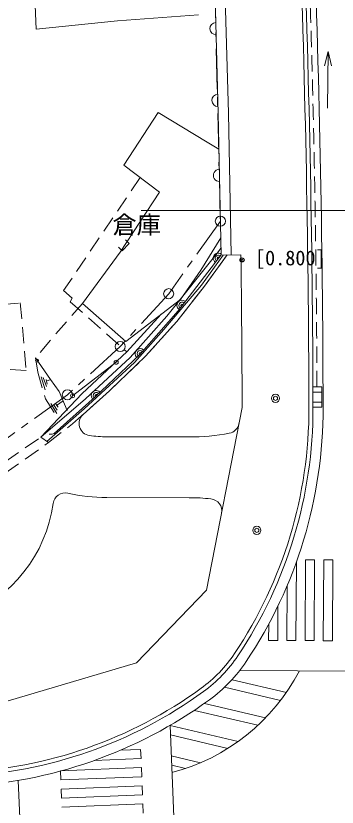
# Model space of a CAD drawing. Units: millimetres at full size, sheet at 1:400; details may follow other scales. Extents: x -117226 to 115574, y -80033 to 82367.
# Drawn here: x 54972 to 70843, y -49231 to -10122 of the extents above; entities that cross this region are included whole.
import ezdxf
from ezdxf.enums import TextEntityAlignment as Align

# ---------------------------------------------------------------- set-up
doc = ezdxf.new("R2010")
doc.units = ezdxf.units.MM
doc.header["$LTSCALE"] = 400
doc.header["$PDMODE"] = 32
doc.header["$PDSIZE"] = 200
doc.linetypes.add('CHAIN1', pattern=[8, 5, -1, 1, -1])
doc.linetypes.add('DASHED2', pattern=[3, 2, -1])
for name, color, linetype, lineweight in [('0-0_通芯', 7, 'CHAIN1', 9), ('1-9_文字', 3, 'Continuous', 9), ('2-E_壁芯', 2, 'Continuous', 18), ('D-2_中線', 4, 'Continuous', 5), ('D-5_家具', 4, 'Continuous', 5), ('D-6_設備', 4, 'Continuous', 5), ('D-7_見掛り', 4, 'Continuous', 5), ('E-1_太線', 4, 'Continuous', 5)]:
    doc.layers.add(name, color=color, linetype=linetype, lineweight=lineweight)
doc.layers.add('5-9_文字', color=2, linetype='Continuous')
doc.styles.add('ＭＳ ゴシック', font='')
doc.styles.get('ＭＳ ゴシック').set_extended_font_data('MS Gothic')

msp = doc.modelspace()

# ---------------------------------------------------------------- linework, layer by layer
at = {"layer": '0-0_通芯', "color": 3, "lineweight": 13}
msp.add_line((57518.6, -28848.2), (54410.8, -31090.5), dxfattribs=at)
for points in [[(59019.5, 8925.6), (65005.8, 8496.3), (65208.9, 4804), (65653.9, -5057.3), (65775.9, -8496.8), (64797.2, -8551.2), (65073.8, -20269.3)], [(65073.8, -20269.3), (62520.9, -23854.4), (60130, -26468.6), (57518.6, -28848.2)]]:
    msp.add_lwpolyline(points, dxfattribs=at)
at = {"layer": '0-0_通芯', "color": 3, "linetype": 'Continuous', "lineweight": 13}
for centre in [(65073.8, -20269.3), (62520.9, -23854.4), (60130, -26468.6), (57518.6, -28848.2)]:
    msp.add_circle(centre, 250, dxfattribs=at)
at = {"layer": '2-E_壁芯'}
msp.add_line((73462.2, -19741.9), (61155.2, -19741.9), dxfattribs=at)
at = {"layer": '5-9_文字'}
msp.add_point((66147.4, -22185.9), dxfattribs=at)
at = {"layer": 'D-2_中線'}
for p, q in [((66088.4, -21931.4), (65107, -21944.7)), ((64395.5, -38498.7), (66149.3, -29474.4)), ((63531.8, -30935.7), (59471.8, -30927.4)), ((63529.7, -33935.7), (59465.7, -33927.4)), ((60931.6, -42104.5), (64395.5, -38498.7)), ((52120.2, -44714.1), (60931.6, -42104.5))]:
    msp.add_line(p, q, dxfattribs=at)
msp.add_lwpolyline([(65412.5, -21940.6), (64286.7, -23478.2), (62919.3, -25224.8), (61382.2, -26941.1), (59596.2, -28653.5), (58293.4, -29822.8)], dxfattribs=at)
for centre, radius, start, end in [((-624848.3, -31280.6), 694300, 0.14976, 2.19999), ((-624848.3, -31280.6), 694500, 0.14976, 2.19952), ((-624848.3, -31280.6), 695000, 0.14976, 2.19833), ((-624848.3, -31280.6), 691000, 0.14976, 0.77523), ((47649.4, -29522.8), 21800, 326.24086, 0.14976), ((47649.4, -29522.8), 22000, 326.24086, 0.14976), ((47649.4, -29522.8), 22500, 326.24086, 0.14976), ((58694.2, -30269.3), 600, 131.9094, 261.58955), ((65404.7, -30161), 600, 280.77837, 349.00192), ((59484, -24927.4), 6000, 261.58955, 269.88305), ((63553.3, -20435.7), 10500, 269.88305, 280.77837), ((57407.7, -34300.2), 600, 77.50931, 172.16728), ((59484, -24927.4), 9000, 257.50931, 269.88305), ((63508.3, -44435.6), 10500, 83.99514, 89.88305), ((64543.9, -34590), 600, 349.00192, 83.99514), ((49878.7, -33264.4), 7000, 291.21489, 352.16728), ((60120.1, -37858.3), 6800, 306.05959, 326.24086), ((60120.1, -37858.3), 7000, 306.05959, 326.24086), ((60120.1, -37858.3), 7500, 306.05959, 326.24086), ((51290.7, -25732.2), 21800, 272.50228, 306.05959), ((51290.7, -25732.2), 22000, 272.50228, 306.05959), ((51290.7, -25732.2), 22500, 272.50228, 306.05959)]:
    msp.add_arc(centre, radius, start, end, dxfattribs=at)
at = {"layer": 'D-5_家具'}
for p, q in [((65468.2, -14934), (65296.9, -8534.8)), ((65607, -21937.9), (65468.2, -14937.5))]:
    msp.add_line(p, q, dxfattribs=at)
msp.add_lwpolyline([(65107, -21944.7), (64968.3, -14947.4), (64797.2, -8551.2)], dxfattribs=at)
for centre, start, end in [((64856.2, -10756), 91.53291, 271.53291), ((64951, -14300.2), 91.53291, 271.53291), ((65029, -18006.6), 91.13532, 271.13533)]:
    msp.add_arc(centre, 300, start, end, dxfattribs=at)
at = {"layer": 'D-6_設備'}
for p, q in [((70404.5, -11891.8), (70220.6, -12594.2)), ((70086.8, -28713.8), (69646.8, -28715.3)), ((70088.5, -29213.8), (69648.5, -29215.3))]:
    msp.add_line(p, q, dxfattribs=at)
msp.add_lwpolyline([(70367, -14690.5), (70404.5, -11891.8), (70569.6, -12598.9)], dxfattribs=at)
msp.add_lwpolyline([(70089.3, -29463.8), (70086, -28463.8), (69646, -28465.3), (69649.3, -29465.3)], close=True, dxfattribs=at)
at = {"layer": 'D-6_設備', "linetype": 'DASHED2'}
msp.add_arc((-624848.3, -31280.6), 694700, 0.23225, 2.19904, dxfattribs=at)
at = {"layer": 'D-7_見掛り'}
for p, q in [((68827.6, -37128.8), (68808.6, -40997.6)), ((69278.2, -36999.9), (69258.6, -40999.8)), ((69728.2, -37002.1), (69278.2, -36999.9)), ((69728.2, -37002.1), (69708.6, -41002)), ((70178.2, -37004.3), (70158.6, -41004.2)), ((70628.2, -37006.5), (70178.2, -37004.3)), ((70628.2, -37006.5), (70608.6, -41006.4)), ((68371.9, -38295.8), (68358.6, -40995.4)), ((67916.9, -39301.8), (67908.6, -40993.2)), ((67462.6, -40193.1), (67458.7, -40991)), ((67908.6, -40993.2), (67458.7, -40991)), ((68808.6, -40997.6), (68358.6, -40995.4)), ((69708.6, -41002), (69258.6, -40999.8)), ((70608.6, -41006.4), (70158.6, -41004.2)), ((66029.9, -42484), (82121.6, -42562.8)), ((68332.8, -43563.7), (65650.6, -42932.1)), ((68044.3, -43958.1), (65281.7, -43307.6)), ((67306.9, -44811.8), (64293.1, -44102.1)), ((66926.5, -45184.5), (63790.5, -44446.1)), ((65951.2, -45982.2), (62590, -45190.8)), ((62590.1, -45190.7), (62988.3, -54998.9)), ((65441.9, -46324.6), (62609, -45657.5)), ((60135.5, -46415.5), (61136.9, -46374.9)), ((61136.9, -46374.9), (61155.2, -46824.5)), ((58843, -46918.4), (61155.2, -46824.5)), ((64094.4, -47034.6), (62651.1, -46694.8)), ((57176.7, -47436.4), (61173.4, -47274.1)), ((61173.4, -47274.1), (61191.7, -47723.8)), ((63351.1, -47321.9), (62670.1, -47161.6)), ((57176.7, -47436.4), (57195, -47886)), ((55402.3, -54998.9), (55092.4, -47908.7)), ((57195, -47886), (61191.7, -47723.8)), ((57213.2, -48335.7), (61209.9, -48173.4)), ((57213.2, -48335.7), (57231.5, -48785.3)), ((61209.9, -48173.4), (61228.2, -48623)), ((57231.5, -48785.3), (61228.2, -48623)), ((57249.7, -49234.9), (61246.4, -49072.7)), ((61246.4, -49072.7), (61264.7, -49522.3))]:
    msp.add_line(p, q, dxfattribs=at)
for centre, radius in [((67798, -29024.9), 200), ((67798, -29024.9), 100), ((66877, -35549.6), 200), ((66877, -35549.6), 100)]:
    msp.add_circle(centre, radius, dxfattribs=at)
msp.add_arc((60120.1, -37858.3), 10000, 284.8606, 332.35351, dxfattribs=at)
at = {"layer": 'E-1_太線'}
for p, q in [((65003.5, -16719.6), (64421.3, -16360.8)), ((64112.3, -22699), (65090, -21085.7)), ((64989.9, -21761.9), (65100.2, -21599.5)), ((64136.6, -23434.9), (65215.6, -21943.2)), ((64999.5, -22076.2), (65106.7, -21926.5)), ((60456.6, -26730.9), (62143, -24873.8)), ((57774.4, -28896.6), (59927.4, -27244.3)), ((56223.8, -27968.6), (56415.9, -28607.5)), ((56480.5, -28435.6), (56327.5, -28002.6)), ((56515.7, -28320.2), (56467.1, -28089.6)), ((56486.8, -28182.7), (56680.3, -28098.8)), ((56693.5, -29288.7), (57002.7, -29770.9)), ((57019, -29606.1), (56832.6, -29326.2)), ((57056.5, -29467.2), (56940.9, -29313.1)), ((56988.2, -29376.1), (57303.9, -29152.4))]:
    msp.add_line(p, q, dxfattribs=at)
at = {"layer": 'E-1_太線', "linetype": 'DASHED2'}
for p, q in [((64286.7, -23478.2), (65412.5, -21940.6)), ((53451.7, -32837.8), (56211.1, -30936.9))]:
    msp.add_line(p, q, dxfattribs=at)
at = {"layer": 'E-1_太線'}
for points in [[(63847.9, -8532.5), (55917.2, -9192.4), (55982.1, -10784.1), (59991.4, -10376.9), (64000.4, -10077.2)], [(64421.3, -16360.8), (61994.1, -14897.8), (60300.6, -17495.3), (62065.5, -18839.7), (60117.4, -21800.2), (58260.4, -24331.6), (60404.4, -26209.2), (63104.1, -24143.8), (64112.3, -22699)], [(60046.6, -21554.6), (60226.6, -21728.1), (60573.6, -21368.2), (60393.7, -21194.6)], [(56211.1, -30936.9), (58418.4, -29058), (60613.1, -27007.7), (62433.5, -24970.2), (64989.9, -21761.9)], [(56620.6, -30796.2), (56770.3, -30803.9), (56867.5, -30763.4), (58889.7, -28952.1), (61073.8, -26870.7), (62994.1, -24708.3), (64999.5, -22076.2)], [(56500.2, -31151.2), (58349.6, -29552.5), (60827.5, -27262), (62287.2, -25617.2), (64136.6, -23434.9)], [(60456.6, -26730.9), (58247.2, -28789.6), (56211.1, -30936.9), (56581.9, -31211.7)], [(55940.8, -27018.1), (56680.3, -28098.8), (57109.8, -28688), (57499.7, -29620.6)]]:
    msp.add_lwpolyline(points, dxfattribs=at)
at = {"layer": 'E-1_太線', "linetype": 'DASHED2'}
for points in [[(61113.7, -18114.7), (57330.3, -23703.5), (57752, -24069.6), (57660.2, -24252.4), (60456.6, -26730.9)], [(32857.3, -44642.3), (35899.5, -43122.4), (40823.1, -40606.8), (44781.8, -38514.4), (48261.2, -36535.3), (51308.7, -34745.7), (54450.4, -32718), (56581.9, -31211.7), (57773.5, -30289.5), (59596.2, -28653.5), (61382.2, -26941.1), (62919.3, -25224.8), (64286.7, -23478.2)], [(58260.4, -24331.6), (55940.8, -27018.1), (56058.2, -27735.2), (56439.5, -29056.5), (57080.9, -30053.4)]]:
    msp.add_lwpolyline(points, dxfattribs=at)
msp.add_lwpolyline([(53120.3, -24517.5), (55192.3, -24305.8), (55484.2, -27648.5), (53168.6, -27506)], close=True, dxfattribs=at)
at = {"layer": 'E-1_太線'}
for centre, radius in [((56023, -27160.6), 75), ((59927.4, -27244.3), 100), ((57774.4, -28896.6), 100)]:
    msp.add_circle(centre, radius, dxfattribs=at)
for centre, radius, start, end in [((64973.3, -22099.5), 250, 53.76025, 233.76025), ((64973.3, -22099.5), 150, 53.76025, 233.76025), ((64973.3, -22099.5), 50, 53.76025, 233.76025), ((63177.3, -24425.4), 250, 52.76252, 232.76252), ((63177.3, -24425.4), 150, 52.76252, 232.76252), ((63177.3, -24425.4), 50, 52.76252, 232.76252), ((61114.7, -26816.5), 250, 47.00133, 227.00133), ((61114.7, -26816.5), 150, 47.00133, 227.00133), ((61114.7, -26816.5), 50, 47.00133, 227.00133), ((58944.3, -28888.1), 250, 43.8754, 223.8754), ((58944.3, -28888.1), 150, 43.8754, 223.8754), ((58944.3, -28888.1), 50, 43.8754, 223.8754)]:
    msp.add_arc(centre, radius, start, end, dxfattribs=at)

# ---------------------------------------------------------------- texts
at = {"layer": '1-9_文字', "style": 'ＭＳ ゴシック'}
msp.add_text('倉庫', height=879.8, dxfattribs=at).set_placement((59740.6, -21152.4), align=Align.BOTTOM_LEFT)
at = {"layer": '5-9_文字', "style": 'ＭＳ ゴシック'}
msp.add_text('[0.800]', height=733.1, dxfattribs=at).set_placement((66783.2, -22672.5), align=Align.BOTTOM_LEFT)

doc.saveas('drawing.dxf')
